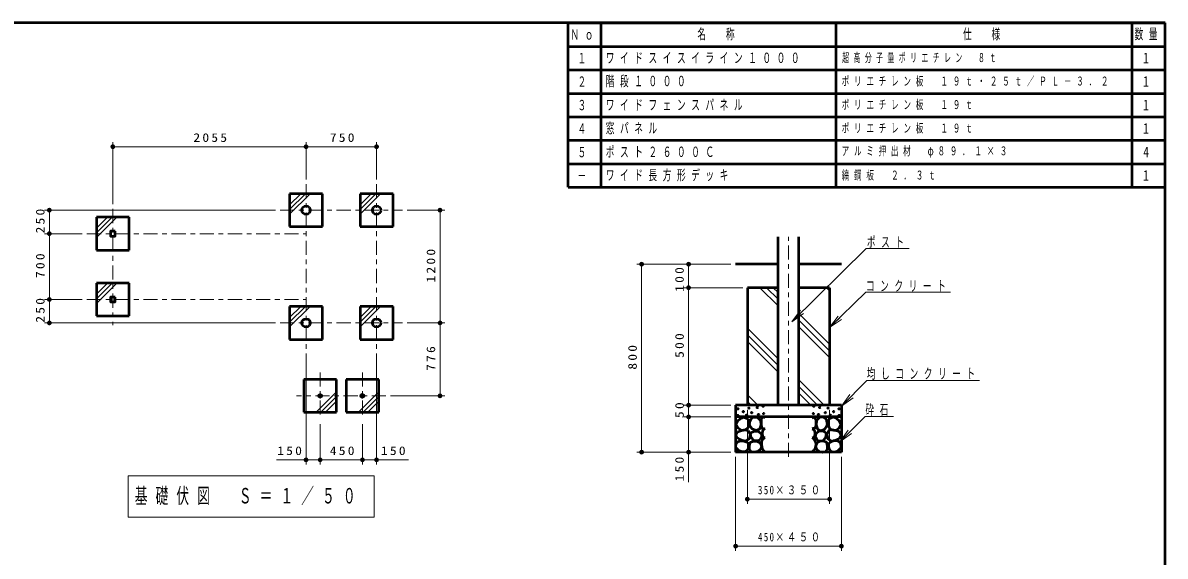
# Model space of a CAD drawing. Units: millimetres on the paper, scale 1:50, with parts at other scales. Extents: x -385 to 0, y 0 to 267.
# Drawn here: x -243 to 0, y 153.5 to 267 of the extents above; entities that cross this region are included whole.
import ezdxf
from ezdxf.enums import TextEntityAlignment as Align

# ---------------------------------------------------------------- set-up
doc = ezdxf.new("R2010")
doc.units = ezdxf.units.MM
doc.linetypes.add('USER2', pattern=[6, 3, -1, 1, -1])
doc.layers.add('LY_1', color=140, linetype='Continuous', lineweight=50)
doc.styles.add('ＭＳ ゴシック', font='')
doc.styles.get('ＭＳ ゴシック').set_extended_font_data('MS Gothic')

# ---------------------------------------------------------------- blocks, each defined once
blk = doc.blocks.new('filled_dot')
at = {"color": 0, "linetype": 'Continuous', "lineweight": -2, "const_width": 1.25}
blk.add_lwpolyline([(-0.625, 0, 1), (0.625, 0, 1)], format="xyb", close=True, dxfattribs=at)

msp = doc.modelspace()

# ---------------------------------------------------------------- linework, layer by layer
at = {"layer": 'LY_1', "color": 7}
for p, q in [((0, 267), (-385, 267)), ((0, 0), (0, 267)), ((-82.351, 215.647), (-91.374, 215.647)), ((-68.874, 215.647), (-77.896, 215.647))]:
    msp.add_line(p, q, dxfattribs=at)
at = {"layer": 'LY_1'}
for p, q in [((-127, 232), (-127, 267)), ((-127, 267), (0, 267)), ((-120, 232), (-120, 267)), ((-70, 232), (-70, 267)), ((-7, 232), (-7, 267)), ((0, 232), (0, 267)), ((-127, 262), (0, 262)), ((-127, 257), (0, 257)), ((-127, 252), (0, 252)), ((-127, 247), (0, 247)), ((-127, 242), (0, 242)), ((-127, 237), (0, 237)), ((-127, 232), (0, 232)), ((-186.255, 230.639), (-186.255, 223.639)), ((-179.255, 230.639), (-186.255, 230.639)), ((-179.255, 223.639), (-179.255, 230.639)), ((-171.255, 230.639), (-171.255, 223.639)), ((-164.255, 230.639), (-171.255, 230.639)), ((-164.255, 223.639), (-164.255, 230.639)), ((-227.361, 225.639), (-227.361, 218.639)), ((-220.361, 225.639), (-227.361, 225.639)), ((-220.361, 218.639), (-220.361, 225.639)), ((-186.255, 223.639), (-179.255, 223.639)), ((-171.255, 223.639), (-164.255, 223.639)), ((-82.351, 185.647), (-82.351, 221.454)), ((-77.896, 185.647), (-77.896, 221.454)), ((-227.361, 218.639), (-220.361, 218.639)), ((-227.361, 211.639), (-227.361, 204.639)), ((-220.361, 211.639), (-227.361, 211.639)), ((-220.361, 204.639), (-220.361, 211.639)), ((-82.351, 210.647), (-88.874, 210.647)), ((-88.874, 210.647), (-88.874, 185.647)), ((-71.374, 210.647), (-77.896, 210.647)), ((-71.374, 210.647), (-71.374, 185.647)), ((-186.255, 206.639), (-186.255, 199.639)), ((-179.255, 206.639), (-186.255, 206.639)), ((-179.255, 199.639), (-179.255, 206.639)), ((-171.255, 206.639), (-171.255, 199.639)), ((-164.255, 206.639), (-171.255, 206.639)), ((-164.255, 199.639), (-164.255, 206.639)), ((-227.361, 204.639), (-220.361, 204.639)), ((-186.255, 199.639), (-179.255, 199.639)), ((-171.255, 199.639), (-164.255, 199.639)), ((-176.255, 191.129), (-183.255, 191.129)), ((-183.255, 191.129), (-183.255, 184.129)), ((-176.255, 184.129), (-176.255, 191.129)), ((-167.255, 191.129), (-174.255, 191.129)), ((-174.255, 191.129), (-174.255, 184.129)), ((-167.255, 184.129), (-167.255, 191.129)), ((-68.874, 185.647), (-91.374, 185.647)), ((-91.374, 185.647), (-91.374, 175.647)), ((-68.874, 185.647), (-68.874, 175.647)), ((-183.255, 184.129), (-176.255, 184.129)), ((-174.255, 184.129), (-167.255, 184.129)), ((-68.874, 183.147), (-91.374, 183.147)), ((-68.874, 175.647), (-91.374, 175.647))]:
    msp.add_line(p, q, dxfattribs=at)
at = {"layer": 'LY_1', "color": 7, "lineweight": 13}
for p, q in [((-223.861, 228.389), (-223.861, 241.639)), ((-223.861, 240.639), (-182.755, 240.639)), ((-182.755, 233.639), (-182.755, 241.639)), ((-182.755, 240.639), (-167.755, 240.639)), ((-167.755, 233.639), (-167.755, 241.639)), ((-186.255, 228.275), (-183.891, 230.639)), ((-186.255, 227.286), (-182.901, 230.639)), ((-186.255, 226.296), (-181.911, 230.639)), ((-171.255, 228.275), (-168.891, 230.639)), ((-171.255, 227.286), (-167.901, 230.639)), ((-171.255, 226.296), (-166.911, 230.639)), ((-189.255, 227.139), (-238.361, 227.139)), ((-237.361, 222.139), (-237.361, 227.139)), ((-161.255, 227.139), (-153.255, 227.139)), ((-154.255, 227.139), (-154.255, 203.139)), ((-227.361, 223.275), (-224.997, 225.639)), ((-227.361, 222.286), (-224.007, 225.639)), ((-227.361, 221.296), (-223.017, 225.639)), ((-230.361, 222.139), (-238.361, 222.139)), ((-237.361, 208.139), (-237.361, 222.139)), ((-79.388, 203.393), (-63.602, 218.992)), ((-63.602, 218.992), (-54.453, 218.992)), ((-102.374, 215.647), (-112.374, 215.647)), ((-111.374, 175.647), (-111.374, 215.647)), ((-92.374, 215.647), (-102.374, 215.647)), ((-101.374, 210.647), (-101.374, 215.647)), ((-227.361, 209.275), (-224.997, 211.639)), ((-227.361, 208.286), (-224.007, 211.639)), ((-227.361, 207.296), (-223.017, 211.639)), ((-89.874, 210.647), (-102.374, 210.647)), ((-101.374, 185.647), (-101.374, 210.647)), ((-82.351, 206.802), (-86.196, 210.647)), ((-82.351, 208.216), (-84.782, 210.647)), ((-82.351, 209.63), (-83.368, 210.647)), ((-71.374, 209.967), (-72.054, 210.647)), ((-71.374, 202.161), (-63.649, 209.657)), ((-63.649, 209.657), (-45.649, 209.657)), ((-230.361, 208.139), (-238.361, 208.139)), ((-237.361, 203.139), (-237.361, 208.139)), ((-186.255, 204.275), (-183.891, 206.639)), ((-186.255, 203.286), (-182.901, 206.639)), ((-186.255, 202.296), (-181.911, 206.639)), ((-171.255, 204.275), (-168.891, 206.639)), ((-171.255, 203.286), (-167.901, 206.639)), ((-171.255, 202.296), (-166.911, 206.639)), ((-79.388, 203.393), (-77.606, 205.857)), ((-79.388, 203.393), (-77.254, 205.502)), ((-76.903, 205.146), (-79.388, 203.393)), ((-71.374, 198.653), (-77.896, 205.175)), ((-71.374, 202.161), (-69.569, 204.609)), ((-71.374, 202.161), (-69.221, 204.25)), ((-189.255, 203.139), (-238.361, 203.139)), ((-161.255, 203.139), (-153.255, 203.139)), ((-154.255, 203.139), (-154.255, 187.629)), ((-82.351, 195.488), (-88.874, 202.011)), ((-71.374, 197.239), (-77.896, 203.761)), ((-71.374, 195.824), (-77.896, 202.347)), ((-68.872, 203.891), (-71.374, 202.161)), ((-82.351, 194.074), (-88.874, 200.596)), ((-82.351, 192.66), (-88.874, 199.182)), ((-182.755, 196.639), (-182.755, 173.01)), ((-167.755, 196.639), (-167.755, 173.01)), ((-72.51, 185.647), (-77.896, 191.033)), ((-73.924, 185.647), (-77.896, 189.619)), ((-68.874, 185.467), (-63.465, 190.876)), ((-63.465, 190.876), (-39.465, 190.876)), ((-176.255, 188.473), (-180.599, 184.129)), ((-176.255, 187.483), (-179.609, 184.129)), ((-167.255, 188.473), (-171.599, 184.129)), ((-167.255, 187.483), (-170.609, 184.129)), ((-164.755, 187.629), (-153.255, 187.629)), ((-86.652, 185.647), (-88.874, 187.869)), ((-75.339, 185.647), (-77.896, 188.205)), ((-68.874, 185.467), (-67.106, 187.942)), ((-68.874, 185.467), (-66.752, 187.588)), ((-66.399, 187.235), (-68.874, 185.467)), ((-176.255, 186.494), (-178.619, 184.129)), ((-167.255, 186.494), (-169.619, 184.129)), ((-92.374, 185.647), (-102.374, 185.647)), ((-101.374, 183.147), (-101.374, 185.647)), ((-88.066, 185.647), (-88.874, 186.454)), ((-92.374, 183.147), (-102.374, 183.147)), ((-101.374, 169.278), (-101.374, 183.147)), ((-88.874, 184.647), (-88.874, 164.647)), ((-71.374, 184.647), (-71.374, 164.647)), ((-69.209, 177.817), (-63.8, 183.226)), ((-63.8, 183.226), (-57.756, 183.226)), ((-179.755, 181.629), (-179.755, 173.01)), ((-170.755, 181.629), (-170.755, 173.01)), ((-69.209, 177.817), (-67.441, 180.292)), ((-69.209, 177.817), (-67.087, 179.938)), ((-66.734, 179.585), (-69.209, 177.817)), ((-102.374, 175.647), (-112.374, 175.647)), ((-92.374, 175.647), (-102.374, 175.647)), ((-179.755, 174.01), (-189.022, 174.01)), ((-170.755, 174.01), (-179.755, 174.01)), ((-160.965, 174.01), (-170.755, 174.01)), ((-91.374, 174.647), (-91.374, 154.647)), ((-68.874, 174.647), (-68.874, 154.647)), ((-220.594, 170.582), (-220.594, 161.782)), ((-168.294, 170.582), (-220.594, 170.582)), ((-168.294, 161.782), (-168.294, 170.582)), ((-71.374, 165.647), (-88.874, 165.647)), ((-220.594, 161.782), (-168.294, 161.782)), ((-68.874, 155.647), (-91.374, 155.647))]:
    msp.add_line(p, q, dxfattribs=at)
at = {"layer": 'LY_1', "color": 7, "linetype": 'USER2', "lineweight": 13}
for p, q in [((-182.755, 232.639), (-182.755, 197.639)), ((-167.755, 232.639), (-167.755, 197.639)), ((-223.861, 227.389), (-223.861, 202.639)), ((-188.255, 227.139), (-162.255, 227.139)), ((-229.361, 222.139), (-182.755, 222.139)), ((-80.124, 174.624), (-80.124, 221.454)), ((-229.361, 208.139), (-182.755, 208.139)), ((-188.255, 203.139), (-162.255, 203.139)), ((-179.755, 192.629), (-179.755, 182.629)), ((-170.755, 192.629), (-170.755, 182.629)), ((-165.755, 187.629), (-184.755, 187.629))]:
    msp.add_line(p, q, dxfattribs=at)
at = {"layer": 'LY_1'}
for points in [[(-223.361, 222.639), (-224.361, 222.639), (-224.361, 221.639), (-223.361, 221.639)], [(-223.361, 208.639), (-224.361, 208.639), (-224.361, 207.639), (-223.361, 207.639)], [(-90.128, 180.288), (-90.798, 180.74), (-91.323, 181.555), (-90.907, 182.28), (-90.309, 182.787), (-89.621, 183.113), (-88.806, 182.769), (-88.536, 182.307), (-88.462, 181.773), (-88.77, 180.849), (-89.295, 180.414)], [(-87.029, 180.229), (-87.806, 180.574), (-88.225, 181.027), (-88.431, 181.588), (-88.28, 182.343), (-87.97, 182.8), (-87.525, 183.098), (-86.684, 183.055), (-86.102, 182.365), (-86.015, 181.394), (-86.274, 180.574)], [(-73.218, 180.229), (-72.442, 180.574), (-72.022, 181.027), (-71.816, 181.588), (-71.967, 182.343), (-72.277, 182.8), (-72.722, 183.098), (-73.563, 183.055), (-74.146, 182.365), (-74.232, 181.394), (-73.973, 180.574)], [(-70.119, 180.288), (-69.449, 180.74), (-68.924, 181.555), (-69.34, 182.28), (-69.938, 182.787), (-70.626, 183.113), (-71.441, 182.769), (-71.711, 182.307), (-71.785, 181.773), (-71.477, 180.849), (-70.952, 180.414)], [(-89.983, 178.151), (-90.617, 178.422), (-91.088, 178.782), (-91.323, 179.255), (-90.979, 179.944), (-90.11, 180.233), (-89.376, 180.368), (-88.734, 180.27), (-88.245, 179.418), (-88.462, 178.459), (-89.241, 178.006)], [(-87.396, 178.072), (-88.043, 178.784), (-88.215, 179.539), (-87.896, 179.895), (-87.374, 180.1), (-86.555, 180.1), (-85.908, 179.539), (-85.8, 179.043), (-86.08, 178.417), (-86.468, 178.115)], [(-72.851, 178.072), (-72.204, 178.784), (-72.032, 179.539), (-72.351, 179.895), (-72.873, 180.1), (-73.693, 180.1), (-74.34, 179.539), (-74.448, 179.043), (-74.167, 178.417), (-73.779, 178.115)], [(-70.264, 178.151), (-69.63, 178.422), (-69.159, 178.782), (-68.924, 179.255), (-69.268, 179.944), (-70.137, 180.233), (-70.871, 180.368), (-71.514, 180.27), (-72.003, 179.418), (-71.785, 178.459), (-71.007, 178.006)], [(-90.001, 175.706), (-90.617, 175.959), (-91.323, 176.666), (-91.251, 177.517), (-90.809, 177.898), (-90.219, 178.06), (-89.702, 178.046), (-89.204, 177.879), (-88.72, 177.539), (-88.462, 177.082), (-88.842, 176.159), (-89.313, 175.724)], [(-88.453, 176.994), (-88.28, 177.684), (-87.633, 177.965), (-86.835, 178.008), (-86.145, 177.619), (-85.843, 176.821), (-86.102, 176.261), (-86.619, 175.786), (-87.439, 175.678), (-88.021, 175.721), (-88.393, 176.253)], [(-71.794, 176.994), (-71.967, 177.684), (-72.614, 177.965), (-73.412, 178.008), (-74.102, 177.619), (-74.404, 176.821), (-74.146, 176.261), (-73.628, 175.786), (-72.808, 175.678), (-72.226, 175.721), (-71.855, 176.253)], [(-70.246, 175.706), (-69.63, 175.959), (-68.924, 176.666), (-68.996, 177.517), (-69.438, 177.898), (-70.029, 178.06), (-70.545, 178.046), (-71.043, 177.879), (-71.527, 177.539), (-71.785, 177.082), (-71.405, 176.159), (-70.934, 175.724)]]:
    msp.add_lwpolyline(points, close=True, dxfattribs=at)
for points in [[(-85.16, 182.932), (-85.631, 183.095), (-85.957, 182.588), (-85.92, 181.773), (-85.884, 180.831), (-85.142, 180.614)], [(-75.087, 182.932), (-74.617, 183.095), (-74.291, 182.588), (-74.327, 181.773), (-74.363, 180.831), (-75.105, 180.614)], [(-85.16, 180.596), (-85.558, 180.414), (-85.739, 179.762), (-85.631, 178.948), (-85.178, 178.73)], [(-75.087, 180.596), (-74.689, 180.414), (-74.508, 179.762), (-74.617, 178.948), (-75.069, 178.73)], [(-85.16, 178.73), (-85.522, 178.513), (-85.866, 177.825), (-85.902, 177.1), (-85.721, 176.376), (-85.468, 175.978), (-85.124, 175.742)], [(-75.087, 178.73), (-74.725, 178.513), (-74.381, 177.825), (-74.345, 177.1), (-74.526, 176.376), (-74.78, 175.978), (-75.124, 175.742)]]:
    msp.add_lwpolyline(points, dxfattribs=at)
for centre, radius in [((-182.755, 227.139), 0.891), ((-167.755, 227.139), 0.891), ((-182.755, 203.139), 0.891), ((-167.755, 203.139), 0.891), ((-179.755, 187.629), 0.34), ((-170.755, 187.629), 0.34), ((-90.889, 184.878), 0.0774), ((-88.541, 185.033), 0.0774), ((-86.76, 185.162), 0.0774), ((-85.495, 185.42), 0.0774), ((-74.752, 185.42), 0.0774), ((-73.488, 185.162), 0.0774), ((-71.707, 185.033), 0.0774), ((-69.358, 184.878), 0.0774), ((-90.889, 183.433), 0.0774), ((-89.728, 184.259), 0.0774), ((-89.031, 183.51), 0.0774), ((-87.947, 184.052), 0.0774), ((-86.501, 183.639), 0.0774), ((-85.417, 183.846), 0.0774), ((-74.83, 183.846), 0.0774), ((-73.746, 183.639), 0.0774), ((-72.3, 184.052), 0.0774), ((-71.216, 183.51), 0.0774), ((-70.519, 184.259), 0.0774), ((-69.358, 183.433), 0.0774)]:
    msp.add_circle(centre, radius, dxfattribs=at)

# ---------------------------------------------------------------- block references
at = {"layer": 'LY_1', "color": 7, "lineweight": 13, "xscale": 0.4, "yscale": 0.4}
for p in [(-223.861, 240.639), (-182.755, 240.639), (-182.755, 174.01), (-179.755, 174.01), (-170.755, 174.01), (-88.874, 165.647), (-91.374, 155.647)]:
    msp.add_blockref('filled_dot', p, dxfattribs=at)
for p, rotation in [((-182.755, 240.639), 180), ((-167.755, 240.639), 180), ((-237.361, 227.139), 270), ((-154.255, 227.139), 270), ((-237.361, 222.139), 90), ((-237.361, 222.139), 270), ((-111.374, 215.647), 270), ((-101.374, 215.647), 270), ((-101.374, 210.647), 90), ((-101.374, 210.647), 270), ((-237.361, 208.139), 270), ((-237.361, 208.139), 90), ((-237.361, 203.139), 90), ((-154.255, 203.139), 270), ((-154.255, 203.139), 90), ((-154.255, 187.629), 90), ((-101.374, 185.647), 90), ((-101.374, 185.647), 270), ((-101.374, 183.147), 90), ((-101.374, 183.147), 270), ((-111.374, 175.647), 90), ((-101.374, 175.647), 90), ((-179.755, 174.01), 180), ((-170.755, 174.01), 180), ((-167.755, 174.01), 180), ((-71.374, 165.647), 180), ((-68.874, 155.647), 180)]:
    msp.add_blockref('filled_dot', p, dxfattribs=dict(at, rotation=rotation))

# ---------------------------------------------------------------- texts
at = {"layer": 'LY_1', "color": 7, "style": 'ＭＳ ゴシック', "width": 0.6}
for s, p in [('１', (-125, 259.5)), ('１', (-5, 259.5)), ('２', (-125, 254.5)), ('１', (-5, 254.5)), ('３', (-125, 249.5)), ('１', (-5, 249.5)), ('４', (-125, 244.5)), ('１', (-5, 244.5)), ('５', (-125, 239.5)), ('４', (-5, 239.5)), ('－', (-125, 234.5)), ('１', (-5, 234.5))]:
    msp.add_text(s, height=2.199, dxfattribs=at).set_placement(p, align=Align.MIDDLE_LEFT)
at = {"layer": 'LY_1', "color": 7, "style": 'ＭＳ ゴシック'}
for s, insert, char_height, attachment_point in [('\\T1.64;\\W0.6;Ｎｏ', (-126.5, 264.5), 2.199, 4), ('\\T1.64;\\W0.6;名\u3000称', (-99.5, 264.5), 2.199, 4), ('\\T1.64;\\W0.6;仕\u3000様', (-43, 264.5), 2.199, 4), ('\\T1.64;\\W0.6;数量', (-6.5, 264.5), 2.199, 4), ('\\T1.64;\\W0.6;ワイドスイスイライン１０００', (-119, 259.5), 2.199, 4), ('\\T1.64;\\W0.55;超高分子量ポリエチレン\u3000８ｔ', (-68.7, 259.5), 1.906, 4), ('\\T1.64;\\W0.6;階段１０００', (-119, 254.5), 2.199, 4), ('\\T1.64;\\W0.6;ポリエチレン板\u3000１９ｔ・２５ｔ／ＰＬ－３．２', (-68.8, 254.5), 1.906, 4), ('\\T1.64;\\W0.6;ワイドフェンスパネル', (-119, 249.5), 2.199, 4), ('\\T1.64;\\W0.6;ポリエチレン板\u3000１９ｔ', (-68.8, 249.5), 1.906, 4), ('\\T1.64;\\W0.6;窓パネル', (-119, 244.5), 2.199, 4), ('\\T1.64;\\W0.6;ポリエチレン板\u3000１９ｔ', (-68.8, 244.5), 1.906, 4), ('\\T1.33;\\W1.15;2055', (-202.899, 241.639), 1.833, 8), ('\\T1.33;\\W1.15;750', (-174.84, 241.639), 1.833, 8), ('\\T1.64;\\W0.6;ポスト２６００Ｃ', (-119, 239.5), 2.199, 4), ('\\T1.63;\\W0.6;アルミ押出材\u3000φ８９．１×３', (-68.8, 239.5), 1.906, 4), ('\\T1.64;\\W0.6;ワイド長方形デッキ', (-119, 234.5), 2.199, 4), ('\\T1.64;\\W0.6;縞鋼板\u3000２．３ｔ', (-68.8, 234.5), 1.906, 4), ('\\T1.64;\\W0.6;ポスト', (-63.453, 219.142), 2.199, 7), ('\\T1.64;\\W0.6;コンクリート', (-63.649, 209.807), 2.199, 7), ('\\T1.64;\\W0.6;均しコンクリート', (-63.465, 191.026), 2.199, 7), ('\\T1.64;\\W0.6;砕石', (-63.756, 183.376), 2.199, 7), ('\\T1.33;\\W1.15;150', (-186.022, 175.01), 1.833, 8), ('\\T1.33;\\W1.15;450', (-174.84, 175.01), 1.833, 8), ('\\T1.33;\\W1.15;150', (-163.965, 175.01), 1.833, 8), ('\\T1.64;\\W0.6;基礎伏図\u3000Ｓ＝１／５０', (-219.194, 166.182), 3.299, 4), ('\\T1.32;\\W0.75;350×３５０', (-79.716, 166.647), 1.833, 8), ('\\T1.32;\\W0.75;450×４５０', (-79.716, 156.647), 1.833, 8)]:
    msp.add_mtext(s, dxfattribs=dict(at, insert=insert, char_height=char_height, attachment_point=attachment_point))
at = {"layer": 'LY_1', "color": 7, "char_height": 1.833, "attachment_point": 8, "rotation": 90, "style": 'ＭＳ ゴシック'}
for s, insert in [('\\T1.33;\\W1.15;250', (-238.361, 225.055)), ('\\T1.33;\\W1.15;1200', (-155.255, 215.561)), ('\\T1.33;\\W1.15;700', (-238.361, 215.556)), ('\\T1.33;\\W1.15;100', (-102.374, 212.63)), ('\\T1.33;\\W1.15;250', (-238.361, 206.055)), ('\\T1.33;\\W1.15;500', (-102.374, 198.564)), ('\\T1.33;\\W1.15;776', (-155.255, 195.801)), ('\\T1.33;\\W1.15;800', (-112.374, 196.064)), ('\\T1.34;\\W1.15;50', (-102.374, 184.825)), ('\\T1.33;\\W1.15;150', (-102.374, 172.278))]:
    msp.add_mtext(s, dxfattribs=dict(at, insert=insert))

doc.saveas('drawing.dxf')
